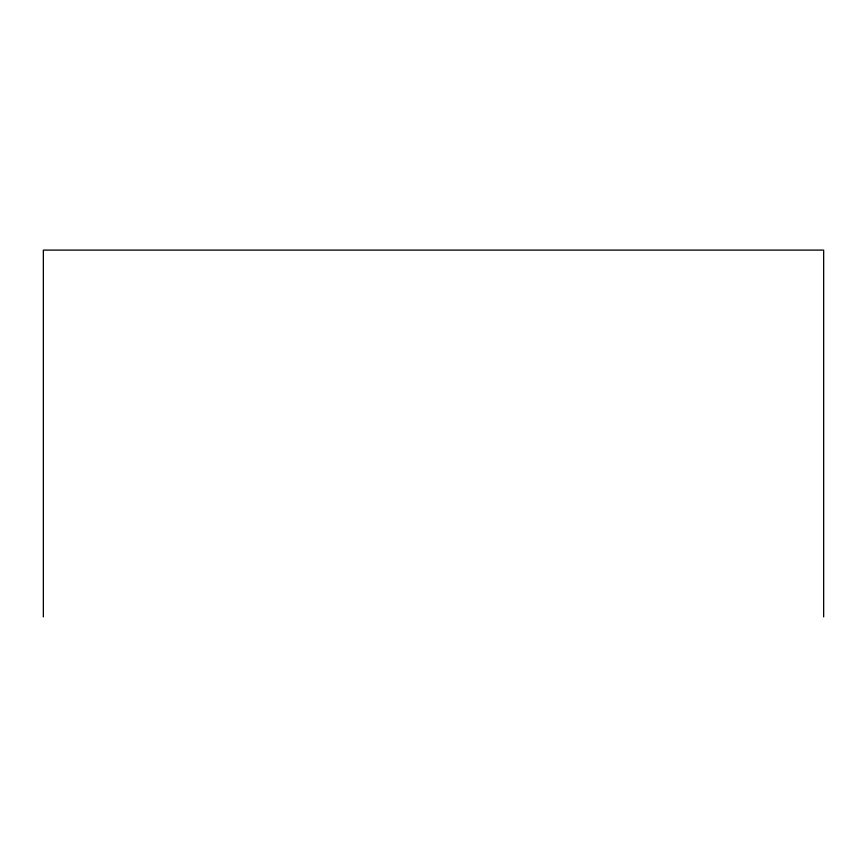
<?xml version="1.0" encoding="UTF-8"?>
<svg xmlns="http://www.w3.org/2000/svg" width="867" height="867" viewBox="0 0 867 867"><rect width="100%" height="100%" fill="white"/><g stroke="black" fill="none" stroke-linecap="round" stroke-linejoin="round"><path stroke-width="1.3" d="M823.65 616.892L823.65 250.108L43.35 250.108L43.35 616.892"/></g></svg>
